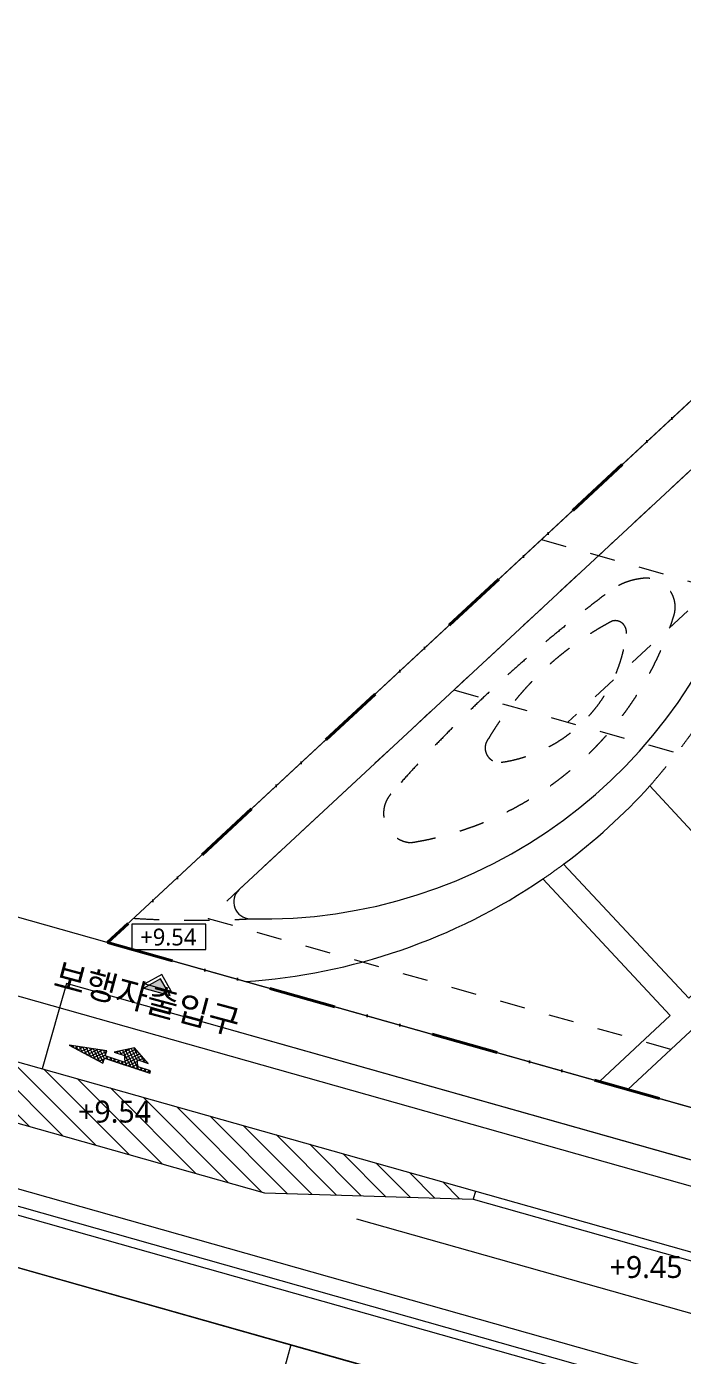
# Model space of a CAD drawing. Header units: millimetres. Extents: x -71377 to 516042, y -145869 to 441446.
# Drawn here: x 68345 to 107240, y 71086 to 149878 of the extents above; entities that cross this region are included whole.
import ezdxf

# ---------------------------------------------------------------- set-up
doc = ezdxf.new("R2010")
doc.units = ezdxf.units.MM
doc.header["$LTSCALE"] = 1000
doc.linetypes.add('_2점쇄선_M_', pattern=[10, 4, -2, 0, -2, 0, -2])
doc.linetypes.add('_점선_M_', pattern=[3, 1.5, -1.5])
doc.layers.get('Defpoints').update_dxf_attribs({"color": 171, "lineweight": 5})
for name, color, linetype, lineweight in [('06', 6, 'Continuous', 5), ('09_HID', 9, '_점선_M_', 5), ('251024_도로_dwg', 8, 'Continuous', 5), ('A-bord', 1, '_2점쇄선_M_', 40), ('A-text-1', 3, 'Continuous', 5), ('A-text-2', 7, 'Continuous', 5), ('AA_dash_M_', 7, '_점선_M_', 5), ('j-스쿨존 휀스', 7, 'Continuous', 5), ('개선안도 base 2022 09$0$00_계획선', 7, 'Continuous', 5), ('개선안도 base 2022 09$0$j-교통개선-당초안', 7, 'Continuous', 5), ('조경라인_dwg', 8, 'Continuous', 5)]:
    doc.layers.add(name, color=color, linetype=linetype, lineweight=lineweight)
doc.styles.add('나눔고딕', font='NanumGothic.ttf', dxfattribs={"height": 1500})
doc.styles.add('나눔고딕_4', font='NanumGothic.ttf', dxfattribs={"height": 1300})
doc.styles.add('나눔고딕_5', font='NanumGothic.ttf', dxfattribs={"height": 1000})

# ---------------------------------------------------------------- blocks, each defined once
blk = doc.blocks.new('251024_도로_dwg_A$C61e17efd-3827739-지반층 배치도')
at = {"layer": 'j-스쿨존 휀스'}
for p, q in [((73235, -23810), (-2164, -2506)), ((69564, -36802), (-6117, -15418))]:
    blk.add_line(p, q, dxfattribs=at)
blk = doc.blocks.new('251024_도로_dwg__X3-3827746-지반층 배치도')
at = {"layer": '개선안도 base 2022 09$0$j-교통개선-당초안'}
for p, q in [((585.38, 755.08), (587.06, 756.77)), ((587.07, 754.66), (585.38, 756.36)), ((574.55, 741.6), (581.2, 748.25)), ((576.48, 738.23), (587.07, 748.83)), ((577.46, 747.16), (581.2, 750.9)), ((587.07, 738.75), (577.89, 747.93)), ((581.2, 747.28), (578.86, 749.62)), ((581.2, 749.93), (579.82, 751.31)), ((581.2, 752.58), (580.79, 752.99)), ((580.99, 753.35), (581.2, 753.55)), ((585.38, 752.43), (587.07, 754.13)), ((587.07, 752.01), (585.38, 753.7)), ((585.38, 749.78), (587.07, 751.48)), ((587.07, 749.36), (585.38, 751.05)), ((587.07, 746.71), (585.38, 748.4)), ((581.2, 736.67), (575, 742.87)), ((575.51, 739.91), (582.05, 746.45)), ((581.2, 734.02), (575.79, 739.43)), ((582.8, 737.72), (575.97, 744.56)), ((584.6, 738.57), (576.93, 746.24)), ((577.44, 736.54), (587.07, 746.17)), ((578.41, 734.85), (587.07, 743.52)), ((587.07, 741.4), (582.03, 746.45)), ((587.07, 744.05), (584, 747.13)), ((585.1, 738.9), (587.07, 740.87)), ((581.2, 731.37), (579.33, 733.24)), ((579.37, 733.17), (581.2, 734.99)), ((580.33, 731.48), (581.2, 732.34)), ((585.38, 736.52), (587.07, 738.22)), ((587.07, 736.1), (585.38, 737.79)), ((585.38, 733.87), (587.07, 735.57)), ((587.07, 733.45), (585.38, 735.14)), ((585.38, 731.22), (587.07, 732.92)), ((587.07, 730.8), (585.38, 732.49)), ((585.38, 728.57), (587.07, 730.26)), ((589.25, 718.01), (582.15, 725.12)), ((582.36, 722.9), (584.58, 725.12)), ((588.87, 715.74), (582.5, 722.11)), ((582.75, 720.64), (587.23, 725.12)), ((583.14, 718.37), (589.88, 725.12)), ((583.52, 716.11), (590.04, 722.62)), ((589.64, 720.27), (584.8, 725.12)), ((587.07, 728.14), (585.38, 729.84)), ((585.38, 725.92), (587.07, 727.61)), ((587.07, 725.49), (585.38, 727.19)), ((590.03, 722.54), (587.45, 725.12)), ((590.41, 724.81), (590.1, 725.12)), ((588.48, 713.48), (583.04, 718.92)), ((588.1, 711.21), (583.59, 715.72)), ((583.91, 713.84), (589.5, 719.43)), ((587.71, 708.95), (584.13, 712.52)), ((584.3, 711.57), (588.95, 716.23)), ((584.68, 709.31), (588.41, 713.03)), ((587.32, 706.68), (584.68, 709.33)), ((585.07, 707.04), (587.86, 709.84)), ((586.94, 704.42), (585.22, 706.13)), ((585.45, 704.78), (587.32, 706.64)), ((586.55, 702.15), (585.77, 702.93)), ((585.84, 702.51), (586.77, 703.44))]:
    blk.add_line(p, q, dxfattribs=at)
blk = doc.blocks.new('251024_도로_dwg-3827738-지반층 배치도')
at = {"layer": '개선안도 base 2022 09$0$j-교통개선-당초안'}
h = blk.add_hatch(dxfattribs=at)
h.set_pattern_fill('FP_9', color=256, style=0, pattern_type=2)
h.set_pattern_definition([(272, (505123839.5, 278730691.2), (999.390827, 34.8994967), [])])
h.paths.add_polyline_path([(-820524, -26806), (-820951, -27065), (-805561, -52456), (-802568, -50642), (-811738, -35513)])
at = {"layer": '개선안도 base 2022 09$0$00_계획선'}
for p, q in [((-806732, -27856), (-751450, 5653)), ((-1056654, -52228), (-815049, -52718))]:
    blk.add_line(p, q, dxfattribs=at)
at = {"layer": '개선안도 base 2022 09$0$00_계획선', "flags": 128}
for points in [[(-887488, 132510), (-893471, 128884), (-895853, 119172), (-769348, -89530)], [(-922668, 111186), (-912956, 108804), (-783522, -104730)]]:
    blk.add_lwpolyline(points, dxfattribs=at)
at = {"layer": '개선안도 base 2022 09$0$j-교통개선-당초안'}
for p, q in [((-769348, -89530), (-895853, 119172)), ((-899478, 116472), (-772537, -92950)), ((-805561, -52456), (-847882, 17363)), ((-814672, -30672), (-843333, 16612))]:
    blk.add_line(p, q, dxfattribs=at)
at = {"layer": '개선안도 base 2022 09$0$j-교통개선-당초안', "flags": 128}
for points in [[(-843237, 23687), (-852644, 17985), (-807212, -56965)], [(-845899, 15057), (-840127, 18556), (-838844, 19333), (-799633, -45355), (-800916, -46132)], [(-820951, -27065), (-820524, -26806), (-847454, 17622)], [(-849533, 12854), (-850816, 12076), (-811605, -52612), (-810323, -51834), (-807116, -49891)], [(-802568, -50642), (-811738, -35513), (-820524, -26806)], [(-810967, -46811), (-810364, -47909), (-810631, -48055), (-809227, -49827), (-809965, -47690), (-810231, -47836), (-811594, -45349), (-811728, -45422), (-811355, -46101)], [(-811608, -46420), (-811730, -46198), (-811924, -45843), (-811946, -47068), (-810902, -47708), (-811218, -47131)]]:
    blk.add_lwpolyline(points, dxfattribs=at)
at = {"layer": '개선안도 base 2022 09$0$j-교통개선-당초안'}
for centre, radius, start, end in [((-811910, -45922), 583, 301.21591, 342.06563), ((-811735, -46465), 843, 307.83422, 335.81381)]:
    blk.add_arc(centre, radius, start, end, dxfattribs=at)
at = {"rotation": 136.9999987515237}
blk.add_blockref('251024_도로_dwg_A$C61e17efd-3827739-지반층 배치도', (-815049, -52718), dxfattribs=at)
at = {"xscale": 89.60000000006397, "yscale": 89.60000000006397, "zscale": 89.60000000006397, "rotation": 28.7313879251983}
blk.add_blockref('251024_도로_dwg__X3-3827746-지반층 배치도', (-825125, -130094), dxfattribs=at)
blk = doc.blocks.new('조경라인_dwg-6847807-지반층 배치도')
at = {"layer": '06'}
blk.add_line((169995, 181411), (80947, 98710), dxfattribs=at)
at = {"layer": '06', "flags": 128}
for points in [[(105306, 104850), (107542, 102451), (112657, 96966), (107611, 92260), (102496, 97745), (100195, 100213)], [(102318, 87323), (106514, 91237), (98962, 99336)], [(128448, 82965), (119591, 92463), (116802, 92521), (113680, 95869), (104005, 86847)]]:
    blk.add_lwpolyline(points, dxfattribs=at)
at = {"layer": '06'}
for centre, radius, start, end in [((82373, 126967), 30000, 268.52841, 344.29818), ((78943, 128774), 35600, 306.65271, 317.77595), ((78944, 128774), 35600, 273.83928, 304.21574), ((81628, 97977), 1000, 132.88378, 268.52841)]:
    blk.add_arc(centre, radius, start, end, dxfattribs=at)
at = {"layer": '09_HID'}
for centre, radius, start, end in [((105279, 113187), 3991, 95.67461, 130.91487), ((105096, 115456), 1716, 342.56343, 97.08191), ((152610, 49751), 83129, 126.92837, 138.92487), ((88081, 120800), 19550, 278.96157, 342.56343), ((111719, 98194), 18570, 117.7274, 149.37364), ((103244, 113977), 676, 352.37127, 104.14295), ((95259, 114879), 8712, 278.16851, 353.46192), ((72274, 133605), 43794, 318.95906, 332.65024), ((96395, 107105), 856, 140.01553, 276.83088), ((91259, 103227), 1743, 138.97049, 265.66638), ((78819, 128954), 35819, 304.2195, 306.64019), ((78421, 158887), 61995, 266.56113, 272.98384)]:
    blk.add_arc(centre, radius, start, end, dxfattribs=at)
at = {"layer": 'Defpoints', "flags": 128}
blk.add_lwpolyline([(254914, 44207), (263642, 49089), (315960, 234250), (311078, 242977), (266571, 255553), (262245, 255476), (253513, 257943), (250223, 260015), (73152, 95564)], close=True, dxfattribs=at)
blk = doc.blocks.new('Family - ___-2020727-지반층 배치도')
at = {"layer": 'A-bord'}
for p, q in [((255939, -3844), (158032, 157679)), ((14282, -3353), (255939, -3844))]:
    blk.add_line(p, q, dxfattribs=at)
blk = doc.blocks.new('Family - ___-3020971-지반층 배치도')
at = {"layer": 'A-bord'}
for p, q in [((255939, -3844), (158032, 157679)), ((14282, -3353), (255939, -3844))]:
    blk.add_line(p, q, dxfattribs=at)
blk = doc.blocks.new('패밀리2 - 패밀리2-6851632-지반층 배치도')
at = {"layer": 'A-text-2'}
blk.add_hatch(color=256, dxfattribs=at).paths.add_polyline_path([(1.816, -1.08), (2.626, -0.27), (3.436, -1.08)])
for p, q in [((2.626, 0), (1.816, -0.81)), ((3.436, -0.81), (2.626, 0)), ((2.626, -0.27), (1.816, -1.08)), ((3.436, -1.08), (2.626, -0.27)), ((1.816, -0.81), (3.436, -0.81)), ((1.816, -1.08), (3.436, -1.08))]:
    blk.add_line(p, q, dxfattribs=at)
blk = doc.blocks.new('지반층_레벨 - 지반층_레벨-6851727-지반층 배치도')
at = {"layer": 'A-text-2'}
for p, q in [((2.2, 0.75), (-2.2, 0.75)), ((-2.2, 0.75), (-2.2, -0.75)), ((2.2, -0.75), (2.2, 0.75)), ((-2.2, -0.75), (2.2, -0.75))]:
    blk.add_line(p, q, dxfattribs=at)

msp = doc.modelspace()

# ---------------------------------------------------------------- linework, layer by layer
at = {"layer": 'AA_dash_M_'}
for p, q in [((250575.4, 256248.2), (79106, 96999.4)), ((241648.5, 239769), (100450.4, 108634.1)), ((98889.1, 119466.8), (269876.4, 71153.6)), ((93690.2, 110544.2), (264270.3, 62346.1)), ((79106, 96999.4), (254534.4, 47431.4))]:
    msp.add_line(p, q, dxfattribs=at)

# ---------------------------------------------------------------- block references
at = {"layer": '251024_도로_dwg', "rotation": 223.0000012484763}
msp.add_blockref('251024_도로_dwg-3827738-지반층 배치도', (-486983.6, -498853.4), dxfattribs=at)
at = {"layer": 'A-bord', "rotation": 223.0000012484763}
for name in ['Family - ___-2020727-지반층 배치도', 'Family - ___-3020971-지반층 배치도']:
    msp.add_blockref(name, (262955.4, 267303.1), dxfattribs=at)
at = {"layer": 'A-text-2', "xscale": 1000, "yscale": 1000, "zscale": 1000}
msp.add_blockref('지반층_레벨 - 지반층_레벨-6851727-지반층 배치도', (76782.5, 95901), dxfattribs=at)
at = {"layer": 'A-text-2', "xscale": 1000, "yscale": 1000, "zscale": 1000, "rotation": 344.2575503737282}
msp.add_blockref('패밀리2 - 패밀리2-6851632-지반층 배치도', (73837.5, 94391.4), dxfattribs=at)
at = {"layer": '조경라인_dwg', "rotation": 8.537736462515947e-07}
msp.add_blockref('조경라인_dwg-6847807-지반층 배치도', (0, 0), dxfattribs=at)

# ---------------------------------------------------------------- texts
at = {"layer": 'A-text-1', "insert": (70250.4, 94435), "char_height": 1500, "width": 14628.537, "attachment_point": 1, "rotation": 345, "line_spacing_factor": 1.2, "style": '나눔고딕'}
msp.add_mtext('\\pxt8.46667,16.93333,25.4,33.86667,42.33333,50.8,59.26667,67.73333,76.2,84.66667,93.13333,101.6,110.06667,118.53333,127,135.46667,143.93333,152.4,160.86667,169.33333,177.8,186.26667,194.73333,203.2,211.66667,220.13333,228.6,237.06667,245.53333,254,262.46667,270.93333;{보행자출입구}', dxfattribs=at)
at = {"layer": 'A-text-1', "char_height": 1300, "width": 6709.329, "attachment_point": 1, "line_spacing_factor": 1.2, "style": '나눔고딕_4'}
for s, insert in [('\\pxt9.76923,19.53846,29.30769,39.07692,48.84615,58.61538,68.38462,78.15385,87.92308,97.69231,107.46154,117.23077,127,136.76923,146.53846,156.30769,166.07692,175.84615,185.61538,195.38462,205.15385,214.92308,224.69231,234.46154,244.23077,254,263.76923,273.53846,283.30769,293.07692,302.84615,312.61538;{+9.54}', (71398.3, 86193.3)), ('\\pxt9.76923,19.53846,29.30769,39.07692,48.84615,58.61538,68.38462,78.15385,87.92308,97.69231,107.46154,117.23077,127,136.76923,146.53846,156.30769,166.07692,175.84615,185.61538,195.38462,205.15385,214.92308,224.69231,234.46154,244.23077,254,263.76923,273.53846,283.30769,293.07692,302.84615,312.61538;{+9.45}', (102918.4, 76980.1))]:
    msp.add_mtext(s, dxfattribs=dict(at, insert=insert))
at = {"layer": 'A-text-2', "insert": (76747.5, 95884.8), "char_height": 1000, "width": 4803.7, "attachment_point": 5, "line_spacing_factor": 1.2, "style": '나눔고딕_5'}
msp.add_mtext('\\pxqc,t12.7,25.4,38.1,50.8,63.5,76.2,88.9,101.6,114.3,127,139.7,152.4,165.1,177.8,190.5,203.2,215.9,228.6,241.3,254,266.7,279.4,292.1,304.8,317.5,330.2,342.9,355.6,368.3,381,393.7,406.4;{+9.54}', dxfattribs=at)

doc.saveas('drawing.dxf')
